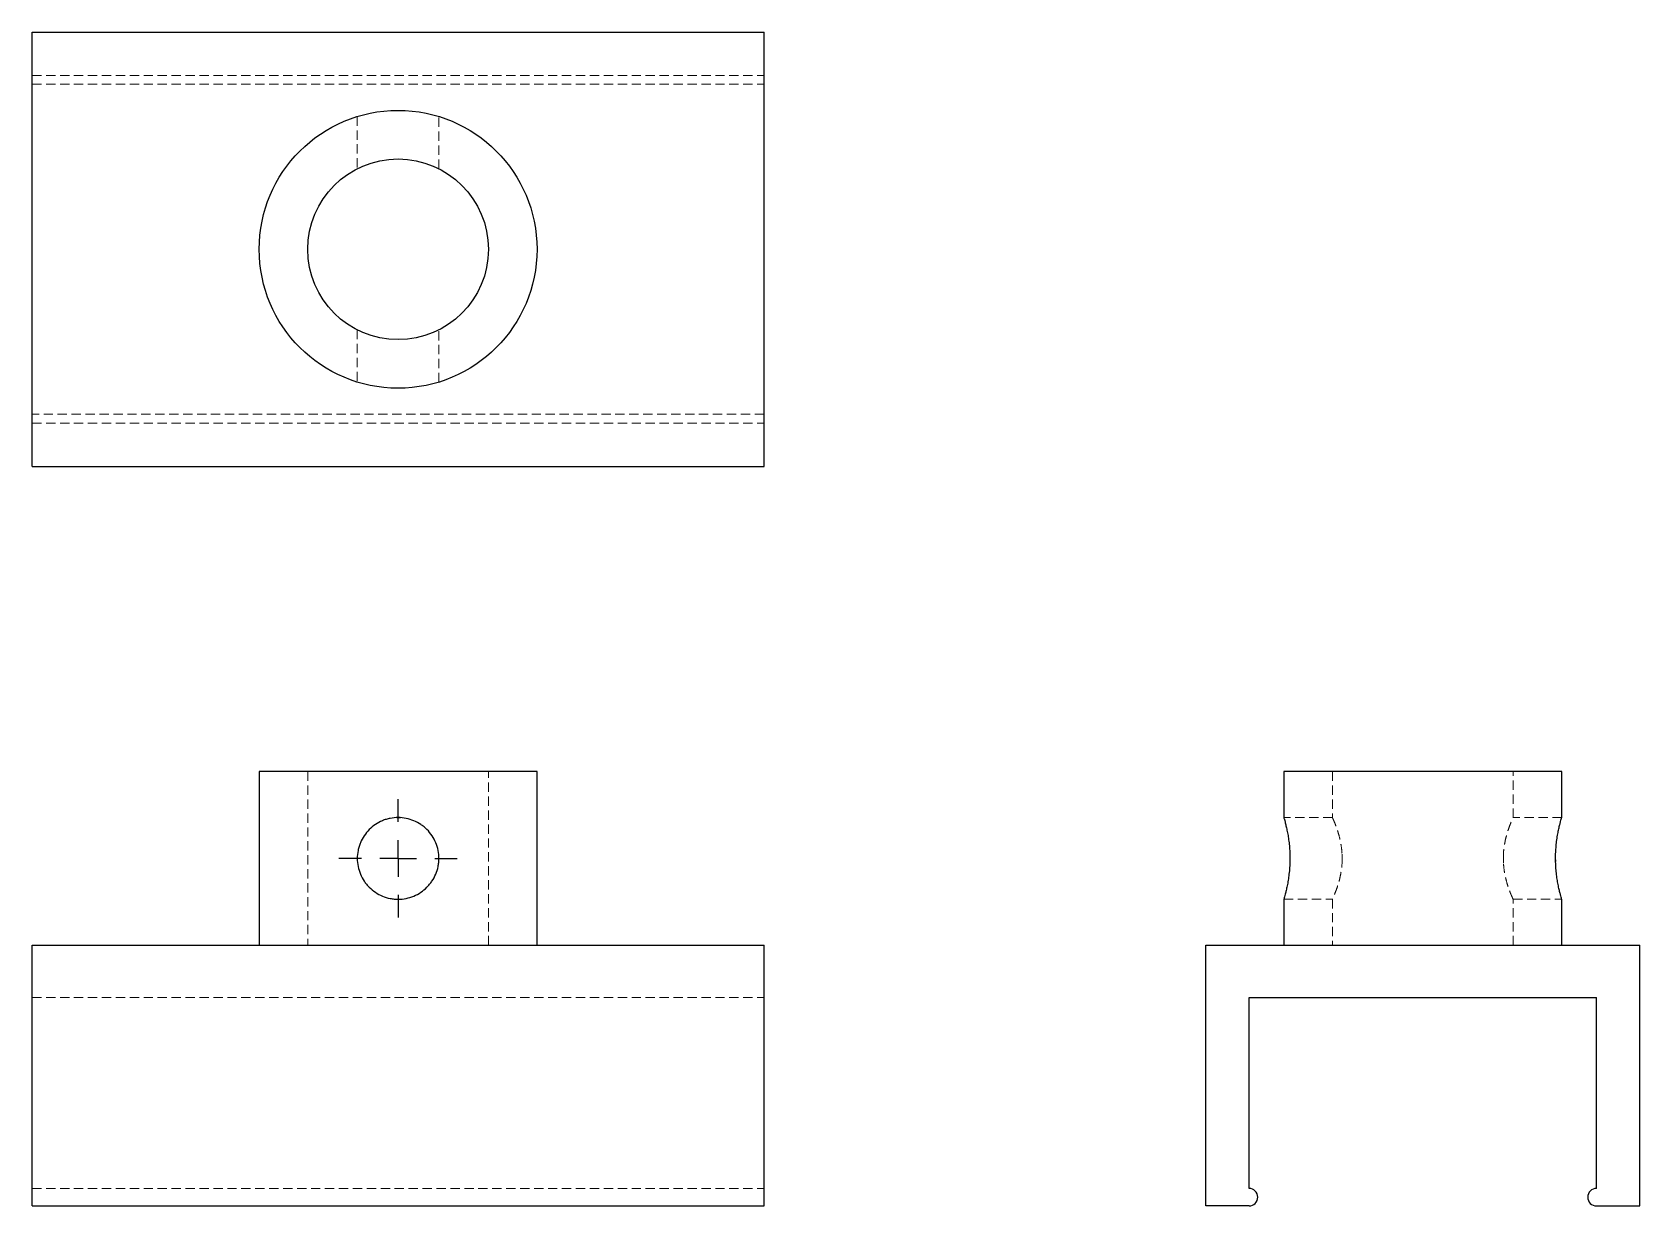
# Model space of a CAD drawing. Header units: millimetres. Extents: x 33 to 253, y 27 to 188.
import ezdxf

# ---------------------------------------------------------------- set-up
doc = ezdxf.new("R2010")
doc.units = ezdxf.units.MM
doc.linetypes.add('HIDDEN', pattern=[1.905, 1.27, -0.635])
doc.layers.add('10', color=7, linetype='Continuous')

# ---------------------------------------------------------------- blocks, each defined once
blk = doc.blocks.new('SW_CENTERMARKSYMBOL_0')
at = {"layer": '10', "color": 0}
for p, q in [((0, 5), (0, 8.08)), ((0, 0), (0, 2.5)), ((-5, 0), (-8.08, 0)), ((0, 0), (-2.5, 0)), ((0, 0), (0, -2.5)), ((0, 0), (2.5, 0)), ((5, 0), (8.08, 0)), ((0, -5), (0, -8.08))]:
    blk.add_line(p, q, dxfattribs=at)

msp = doc.modelspace()

# ---------------------------------------------------------------- linework, layer by layer
at = {"color": 7, "linetype": 'Continuous', "lineweight": 25}
for p, q in [((33, 128.34), (33, 187.66)), ((33, 187.66), (133, 187.66)), ((133, 128.34), (133, 187.66)), ((33, 128.34), (133, 128.34)), ((64.02, 86.66), (64.02, 62.93)), ((101.98, 86.66), (64.02, 86.66)), ((101.98, 62.93), (101.98, 86.66)), ((204.02, 86.66), (204.02, 80.37)), ((223, 86.66), (204.02, 86.66)), ((241.98, 86.66), (223, 86.66)), ((241.98, 80.36), (241.98, 86.66)), ((204.02, 69.23), (204.02, 62.93)), ((241.98, 62.93), (241.98, 69.24)), ((33, 62.93), (133, 62.93)), ((33, 27.34), (33, 62.93)), ((133, 27.34), (133, 62.93)), ((193.34, 27.34), (193.34, 62.93)), ((193.34, 62.93), (252.66, 62.93)), ((252.66, 27.34), (252.66, 62.93)), ((199.27, 55.81), (246.73, 55.81)), ((199.27, 29.71), (199.27, 55.81)), ((246.73, 29.71), (246.73, 55.81)), ((33, 27.34), (133, 27.34)), ((199.27, 27.34), (193.34, 27.34)), ((246.73, 27.34), (252.66, 27.34))]:
    msp.add_line(p, q, dxfattribs=at)
at = {"color": 7, "linetype": 'HIDDEN', "lineweight": 18}
for p, q in [((33, 181.73), (133, 181.73)), ((33, 180.54), (133, 180.54)), ((77.42, 176.15), (77.42, 169.01)), ((88.58, 169.01), (88.58, 176.15)), ((77.42, 146.99), (77.42, 139.85)), ((88.58, 139.85), (88.58, 146.99)), ((133, 135.46), (33, 135.46)), ((33, 134.27), (133, 134.27)), ((70.66, 86.66), (70.66, 62.93)), ((95.34, 62.93), (95.34, 86.66)), ((210.66, 86.66), (210.66, 80.37)), ((235.34, 80.35), (235.34, 86.66)), ((83.33, 80.35), (82.81, 80.36)), ((210.66, 80.37), (204.02, 80.37)), ((241.98, 80.37), (235.33, 80.37)), ((88.58, 74.8), (88.55, 75.13)), ((88.57, 74.55), (88.58, 74.8)), ((211.99, 74.68), (211.97, 75.38)), ((234.01, 74.92), (234.03, 74.21)), ((241.15, 74.86), (241.16, 74.38)), ((204.02, 69.22), (210.67, 69.22)), ((210.66, 69.24), (210.66, 62.93)), ((235.34, 62.93), (235.34, 69.23)), ((235.34, 69.22), (241.98, 69.22)), ((33, 55.81), (133, 55.81)), ((33, 29.71), (133, 29.71))]:
    msp.add_line(p, q, dxfattribs=at)
at = {"color": 7, "linetype": 'Continuous', "lineweight": 25}
for radius in [18.98, 12.34]:
    msp.add_circle((83, 158), radius, dxfattribs=at)
for centre, start, end in [((199.27, 28.52), 270, 90), ((246.73, 28.52), 90, 270)]:
    msp.add_arc(centre, 1.19, start, end, dxfattribs=at)
for points, knots in [([(83, 80.37), (83.37, 80.37), (83.74, 80.34), (84.45, 80.19), (84.81, 80.08), (85.48, 79.8), (85.8, 79.63), (86.25, 79.33), (86.4, 79.22), (86.68, 78.99), (86.82, 78.87), (87.2, 78.48), (87.43, 78.2), (87.84, 77.59), (88.01, 77.27), (88.29, 76.6), (88.4, 76.24), (88.54, 75.53), (88.58, 75.16), (88.58, 74.61), (88.57, 74.43), (88.53, 74.06), (88.5, 73.88), (88.4, 73.34), (88.29, 72.99), (88.01, 72.31), (87.83, 71.99), (87.53, 71.54), (87.42, 71.4), (87.19, 71.12), (87.07, 70.98), (86.68, 70.59), (86.4, 70.37), (85.8, 69.96), (85.47, 69.79), (84.8, 69.51), (84.45, 69.4), (83.73, 69.26), (83.36, 69.22), (82.82, 69.22), (82.63, 69.23), (82.27, 69.27), (82.08, 69.29), (81.54, 69.4), (81.19, 69.51), (80.52, 69.79), (80.2, 69.96), (79.59, 70.37), (79.31, 70.6), (78.93, 70.98), (78.8, 71.12), (78.57, 71.4), (78.47, 71.55), (78.16, 72), (77.99, 72.32), (77.71, 73), (77.6, 73.35), (77.46, 74.06), (77.42, 74.43), (77.42, 75.17), (77.46, 75.53), (77.57, 76.07), (77.61, 76.25), (77.72, 76.6), (77.78, 76.77), (77.99, 77.27), (78.16, 77.6), (78.57, 78.2), (78.8, 78.48), (79.31, 78.99), (79.6, 79.23), (80.2, 79.63), (80.52, 79.8), (81.03, 80.02), (81.2, 80.08), (81.55, 80.18), (81.73, 80.23), (82.27, 80.34), (82.63, 80.37), (83, 80.37)], [0, 0, 0, 0, 0.03125, 0.03125, 0.0625, 0.0625, 0.09375, 0.09375, 0.109375, 0.109375, 0.125, 0.125, 0.15625, 0.15625, 0.1875, 0.1875, 0.21875, 0.21875, 0.25, 0.25, 0.265625, 0.265625, 0.28125, 0.28125, 0.3125, 0.3125, 0.34375, 0.34375, 0.359375, 0.359375, 0.375, 0.375, 0.40625, 0.40625, 0.4375, 0.4375, 0.46875, 0.46875, 0.5, 0.5, 0.515625, 0.515625, 0.53125, 0.53125, 0.5625, 0.5625, 0.59375, 0.59375, 0.625, 0.625, 0.640625, 0.640625, 0.65625, 0.65625, 0.6875, 0.6875, 0.71875, 0.71875, 0.75, 0.75, 0.78125, 0.78125, 0.796875, 0.796875, 0.8125, 0.8125, 0.84375, 0.84375, 0.875, 0.875, 0.90625, 0.90625, 0.9375, 0.9375, 0.953125, 0.953125, 0.96875, 0.96875, 1, 1, 1, 1]), ([(204.02, 80.37), (204.02, 80.36), (204.03, 80.34), (204.09, 80.13), (204.18, 79.78), (204.31, 79.28), (204.45, 78.66), (204.59, 77.95), (204.71, 77.15), (204.8, 76.31), (204.85, 75.41), (204.86, 74.48), (204.82, 73.55), (204.73, 72.64), (204.61, 71.79), (204.48, 71.05), (204.33, 70.41), (204.21, 69.91), (204.1, 69.53), (204.04, 69.3), (204.01, 69.2), (204.02, 69.23), (204.02, 69.23)], [0, 0, 0, 0, 0.047475, 0.096147, 0.149856, 0.205205, 0.257557, 0.311345, 0.361928, 0.413863, 0.464955, 0.517557, 0.570725, 0.625584, 0.67909, 0.734177, 0.78595, 0.839117, 0.889728, 0.941729, 0.993381, 1, 1, 1, 1]), ([(241.15, 74.8), (241.15, 75.08), (241.16, 75.64), (241.22, 76.5), (241.32, 77.35), (241.45, 78.15), (241.59, 78.85), (241.73, 79.43), (241.84, 79.88), (241.93, 80.19), (241.98, 80.36), (241.98, 80.36), (241.98, 80.36)], [0, 0, 0, 0, 0.094835, 0.19207, 0.29946, 0.410121, 0.514735, 0.622212, 0.723675, 0.827877, 0.930226, 1, 1, 1, 1]), ([(241.98, 69.24), (241.98, 69.23), (241.98, 69.22), (241.94, 69.36), (241.86, 69.66), (241.74, 70.11), (241.6, 70.69), (241.46, 71.37), (241.33, 72.15), (241.23, 72.98), (241.16, 73.87), (241.15, 74.49), (241.15, 74.8)], [0, 0, 0, 0, 0.043887, 0.151525, 0.258901, 0.369607, 0.475069, 0.583475, 0.68614, 0.791596, 0.89428, 1, 1, 1, 1])]:
    msp.add_open_spline(points, degree=3, knots=knots, dxfattribs=at)
at = {"color": 7, "linetype": 'HIDDEN', "lineweight": 18}
for points, knots in [([(210.66, 80.37), (210.66, 80.37), (210.65, 80.39), (210.69, 80.3), (210.78, 80.1), (210.93, 79.75), (211.12, 79.29), (211.33, 78.7), (211.55, 77.98), (211.75, 77.15), (211.91, 76.24), (211.98, 75.44), (211.99, 74.95), (211.99, 74.8)], [0, 0, 0, 0, 0.008323, 0.111495, 0.207017, 0.305088, 0.405104, 0.507605, 0.615654, 0.72678, 0.835056, 0.947152, 1, 1, 1, 1]), ([(234.01, 74.8), (234.01, 75.09), (234.03, 75.68), (234.13, 76.53), (234.29, 77.34), (234.48, 78.09), (234.7, 78.78), (234.92, 79.38), (235.12, 79.87), (235.26, 80.19), (235.33, 80.36), (235.33, 80.36), (235.33, 80.35)], [0, 0, 0, 0, 0.098193, 0.199463, 0.2976, 0.398257, 0.502939, 0.610352, 0.720185, 0.833597, 0.936741, 1, 1, 1, 1]), ([(211.99, 74.8), (211.99, 74.51), (211.97, 73.92), (211.87, 73.06), (211.71, 72.25), (211.52, 71.5), (211.3, 70.81), (211.08, 70.22), (210.88, 69.73), (210.74, 69.4), (210.67, 69.23), (210.67, 69.24), (210.67, 69.24)], [0, 0, 0, 0, 0.098193, 0.199463, 0.2976, 0.398257, 0.502939, 0.610352, 0.720185, 0.833597, 0.936741, 1, 1, 1, 1]), ([(235.34, 69.23), (235.34, 69.22), (235.35, 69.2), (235.31, 69.29), (235.22, 69.5), (235.07, 69.84), (234.88, 70.31), (234.67, 70.9), (234.45, 71.61), (234.25, 72.44), (234.09, 73.35), (234.02, 74.15), (234.01, 74.64), (234.01, 74.8)], [0, 0, 0, 0, 0.008323, 0.111495, 0.207017, 0.305088, 0.405104, 0.507605, 0.615654, 0.72678, 0.835056, 0.947152, 1, 1, 1, 1])]:
    msp.add_open_spline(points, degree=3, knots=knots, dxfattribs=at)

# ---------------------------------------------------------------- block references
at = {"layer": '10'}
msp.add_blockref('SW_CENTERMARKSYMBOL_0', (83, 74.8), dxfattribs=at)

doc.saveas('drawing.dxf')
